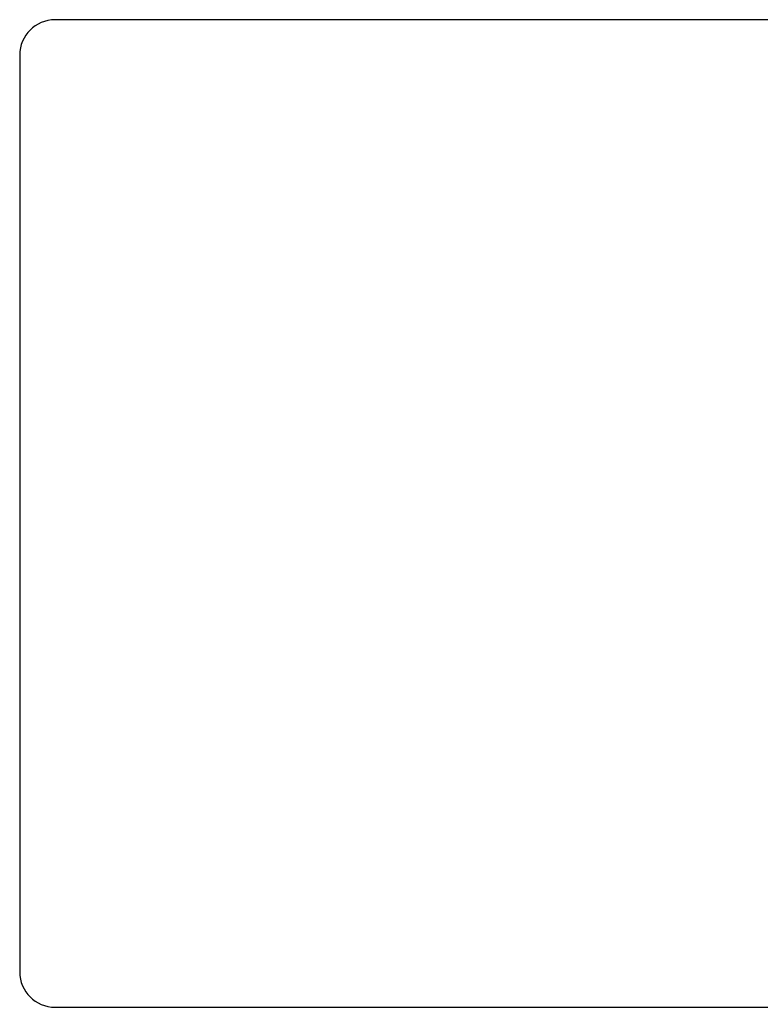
# Model space of a CAD drawing. Header units: millimetres. Extents: x -10 to 277, y -95 to 18.
# Drawn here: x 49.91 to 60.42, y -7 to 7 of the extents above; entities that cross this region are included whole.
import ezdxf

# ---------------------------------------------------------------- set-up
doc = ezdxf.new("R2010")
doc.units = ezdxf.units.MM
doc.header["$MEASUREMENT"] = 0
doc.layers.add('Edge.Cuts', color=53, linetype='CONTINUOUS')

msp = doc.modelspace()

# ---------------------------------------------------------------- linework, layer by layer
at = {"layer": 'Edge.Cuts', "linetype": 'Continuous'}
for p, q in [((64.008916, 7), (50.408916, 7)), ((49.908916, 6.5), (49.908916, -6.5)), ((50.408916, -7), (64.008916, -7))]:
    msp.add_line(p, q, dxfattribs=at)
at = {"layer": 'Edge.Cuts'}
for centre, start, end in [((50.408916, 6.5), 90, 180), ((50.408916, -6.5), 180, 270)]:
    msp.add_arc(centre, 0.5, start, end, dxfattribs=at)

doc.saveas('drawing.dxf')
